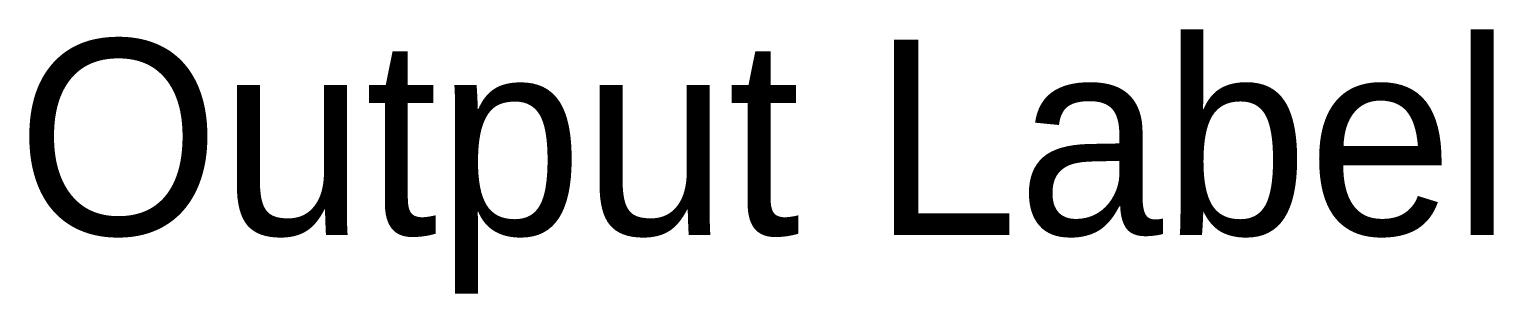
# Model space of a CAD drawing. Header units: inches. Extents: x -8.59 to -1.09, y -0.8 to 0.55.
import ezdxf
from ezdxf.enums import TextEntityAlignment as Align

# ---------------------------------------------------------------- set-up
doc = ezdxf.new("R2010")
doc.units = ezdxf.units.IN
doc.header["$MEASUREMENT"] = 0
doc.layers.get('0').update_dxf_attribs({"lineweight": 25, "true_color": 0xffffff})
doc.styles.add('textstyle0', font='Ubuntu-C.ttf')

msp = doc.modelspace()

# ---------------------------------------------------------------- texts
at = {"style": 'textstyle0'}
msp.add_attdef('Output Label', text='Output', height=1, dxfattribs=at).set_placement((-1, 0), align=Align.MIDDLE_RIGHT)

doc.saveas('drawing.dxf')
